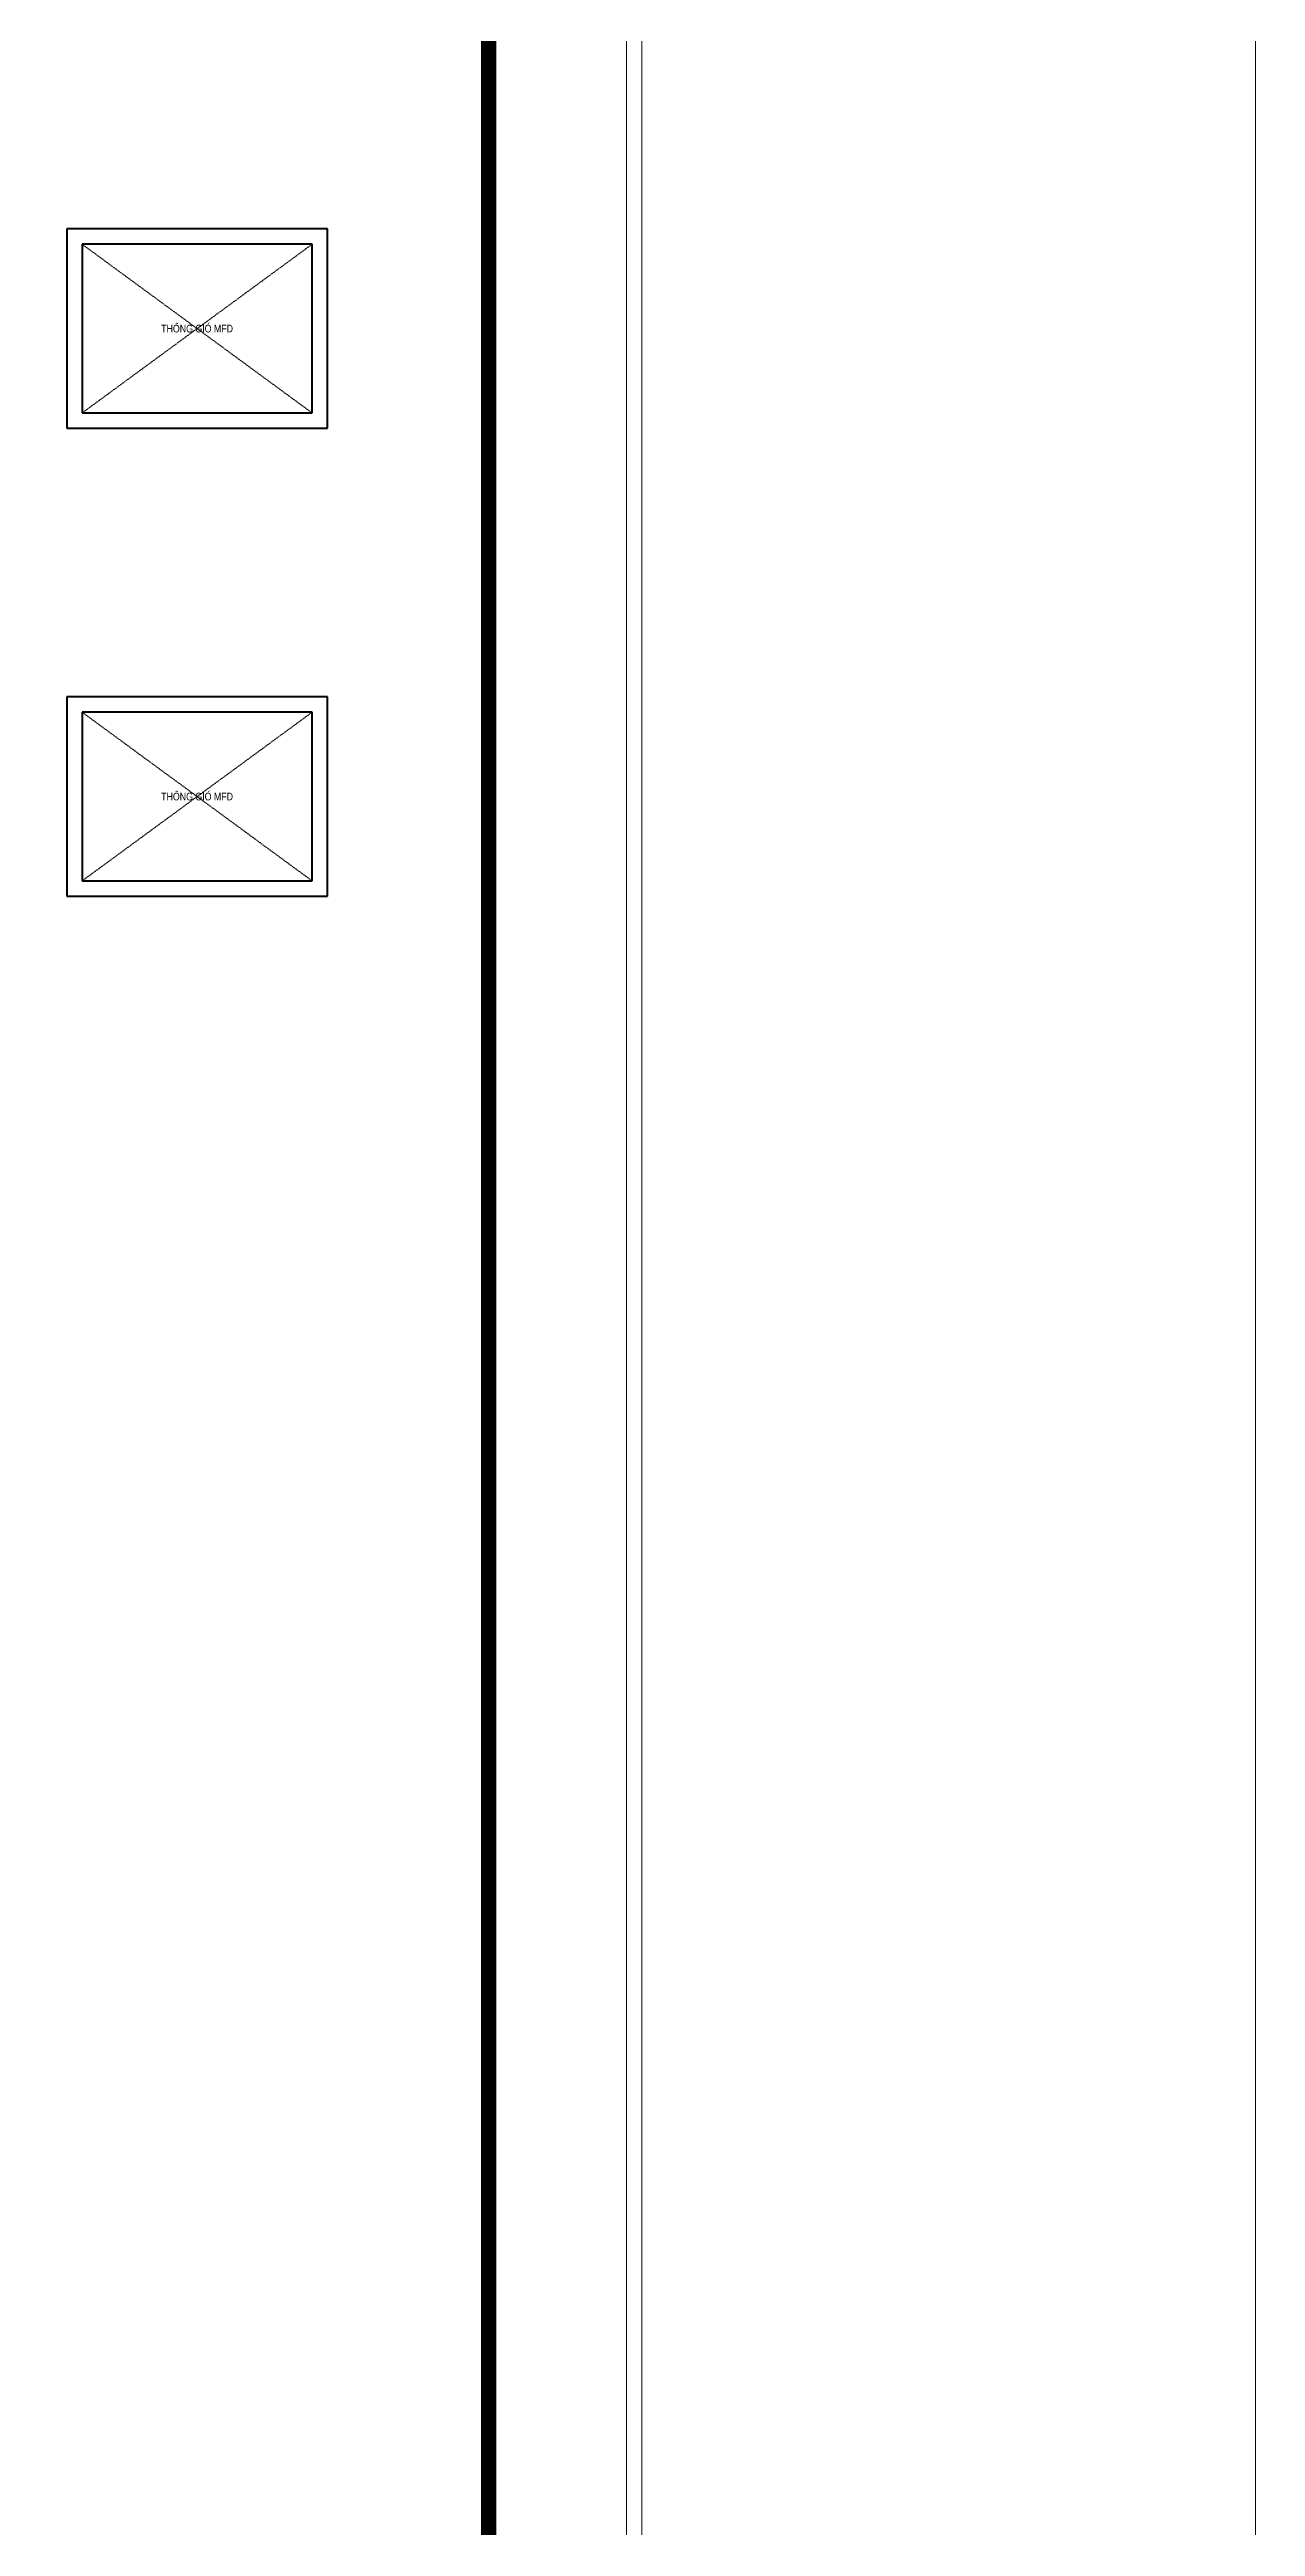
# Model space of a CAD drawing. Header units: millimetres. Extents: x 379264 to 1158416, y -283062 to 356890.
# Drawn here: x 936097 to 936411, y -26204 to -25558 of the extents above; entities that cross this region are included whole.
import ezdxf
from ezdxf.enums import TextEntityAlignment as Align

# ---------------------------------------------------------------- set-up
doc = ezdxf.new("R2010")
doc.units = ezdxf.units.MM
for name, pattern in [('CENTER', [2, 1.25, -0.25, 0.25, -0.25]), ('keyplan TANG 1$0$Core 1A$0$Hidden10.5', [1.5, 1, -0.5]), ('keyplan TANG 1$0$Ranh dat$0$HTT Divide', [18, 10, -2, 1, -2, 1, -2])]:
    doc.linetypes.add(name, pattern=pattern)
for name, color, linetype in [('12PM. GRID', 8, 'CENTER'), ('BLOCK C - CHI TIET THANG 7 - 15T$0$DnW', 20, 'Continuous'), ('keyplan TANG 1$0$Concrete Line', 250, 'Continuous'), ('keyplan TANG 1$0$Opening Hidden', 250, 'keyplan TANG 1$0$Core 1A$0$Hidden10.5'), ('keyplan TANG 1$0$Opening Line', 250, 'Continuous'), ('keyplan TANG 1$0$Opening Text', 250, 'Continuous')]:
    doc.layers.add(name, color=color, linetype=linetype)
for name, color, linetype, lineweight in [('keyplan TANG 1$0$Hatch vat lieu', 250, 'Continuous', 5), ('keyplan TANG 1$0$Net cat Tuong', 250, 'Continuous', 40), ('keyplan TANG 1$0$Net Thay khac', 250, 'Continuous', 15), ('keyplan TANG 1$0$Net thay Tuong', 250, 'Continuous', 20), ('keyplan TANG 1$0$Ranh dat$0$Ranh dat', 250, 'keyplan TANG 1$0$Ranh dat$0$HTT Divide', 40)]:
    doc.layers.add(name, color=color, linetype=linetype, lineweight=lineweight)
doc.styles.add('keyplan TANG 1$0$VNI-HelveC', font='VHELVCN_0.TTF')

# ---------------------------------------------------------------- blocks, each defined once
blk = doc.blocks.new('*U1375')
at = {"layer": 'keyplan TANG 1$0$Opening Hidden'}
for p, q in [((0, 0), (3000, 2200)), ((3000, 0), (0, 2200))]:
    blk.add_line(p, q, dxfattribs=at)
at = {"layer": 'keyplan TANG 1$0$Opening Line'}
blk.add_lwpolyline([(0, 0), (3000, 0), (3000, 2200), (0, 2200)], close=True, dxfattribs=at)
at = {"layer": 'keyplan TANG 1$0$Opening Text', "style": 'keyplan TANG 1$0$VNI-HelveC'}
blk.add_attdef('OPENING', text='', height=100, dxfattribs=at).set_placement((1500, 1100), align=Align.MIDDLE_CENTER)
blk = doc.blocks.new('keyplan TANG 1$0$A$Cec98b088')
at = {"layer": 'keyplan TANG 1$0$Net cat Tuong'}
for p, q in [((102050, 139150), (102050, 136550)), ((105450, 139150), (102050, 139150)), ((102250, 138950), (102250, 136750)), ((105250, 138950), (102250, 138950)), ((105250, 136750), (105250, 138950)), ((105450, 136550), (105450, 139150)), ((102250, 136750), (105250, 136750)), ((102050, 136550), (105450, 136550)), ((102050, 133050), (102050, 130450)), ((105450, 133050), (102050, 133050)), ((105450, 130450), (105450, 133050)), ((102250, 132850), (102250, 130650)), ((105250, 132850), (102250, 132850)), ((105250, 130650), (105250, 132850)), ((102050, 130450), (105450, 130450)), ((102250, 130650), (105250, 130650))]:
    blk.add_line(p, q, dxfattribs=at)
at = {"layer": 'keyplan TANG 1$0$Opening Line'}
for p in [(102250, 136750), (102250, 130650)]:
    blk.add_blockref('*U1375', p, dxfattribs=at).add_auto_attribs({'OPENING': 'THOÂNG GIOÙ MFD'})
blk = doc.blocks.new('keyplan TANG 1')
at = {"layer": 'keyplan TANG 1$0$Hatch vat lieu'}
blk.add_lwpolyline([(109349.8, -14000), (109349.6, 42637.1, 0.1989118), (107650.8, 46738.3), (103168.9, 51220.3, -0.1988939), (101352.9, 55603.9), (101352, 67603.4, -0.1989309), (103167.9, 71987.9), (107650.6, 76470.7, 0.1989131), (109349.4, 80571.9), (109349.1, 153900, 0.4142122), (106549.1, 156700), (88996.8, 156700, 0.4142136), (87196.8, 154900, 0.4142136)], format="xyb", dxfattribs=at)
for points in [[(102050, 139150), (105450, 139150), (105450, 136550), (102050, 136550)], [(102050, 133050), (105450, 133050), (105450, 130450), (102050, 130450)]]:
    blk.add_lwpolyline(points, close=True, dxfattribs=at)
at = {"layer": 'keyplan TANG 1$0$Net Thay khac'}
for points in [[(117549, 168266.8), (117549.8, -14005.5, 0.4142122)], [(109549.8, -14000), (109549.6, 42637.1, 0.1989118), (107792.2, 46879.8), (103310.3, 51361.7, -0.1988939), (101552.9, 55603.9), (101552, 67603.5, -0.1989309), (103309.3, 71846.5), (107792.1, 76329.3, 0.1989131), (109549.4, 80571.9), (109549.1, 153900, 0.4142122), (106549.1, 156900), (88996.8, 156900, 0.4142136), (86996.8, 154900)]]:
    blk.add_lwpolyline(points, format="xyb", dxfattribs=at)
at = {"layer": 'keyplan TANG 1$0$Net thay Tuong'}
blk.add_lwpolyline([(86996.8, 154900.3), (107552.5, 154900), (107551.3, 78922.3)], dxfattribs=at)
at = {"layer": 'keyplan TANG 1$0$Ranh dat$0$Ranh dat', "ltscale": 0.1, "const_width": 200}
blk.add_lwpolyline([(107552.7, 163996.8), (107549.8, -12000), (-120672.6, -12000), (-121036.9, 70001.2), (-12359.3, 69993.1), (-12354.3, 163998.2), (107552.7, 163996.8)], close=True, dxfattribs=at)
at = {"layer": 'keyplan TANG 1$0$Concrete Line'}
blk.add_blockref('keyplan TANG 1$0$A$Cec98b088', (0, 0), dxfattribs=at)
blk = doc.blocks.new('A$C0F1F2E69')
at = {"layer": 'BLOCK C - CHI TIET THANG 7 - 15T$0$DnW', "xscale": 0.02, "yscale": 0.02, "zscale": 0.02}
blk.add_blockref('keyplan TANG 1', (1907.09, -92.85), dxfattribs=at)

msp = doc.modelspace()

# ---------------------------------------------------------------- block references
at = {"layer": '12PM. GRID'}
msp.add_blockref('A$C0F1F2E69', (932153.35, -28294.96), dxfattribs=at)

doc.saveas('drawing.dxf')
